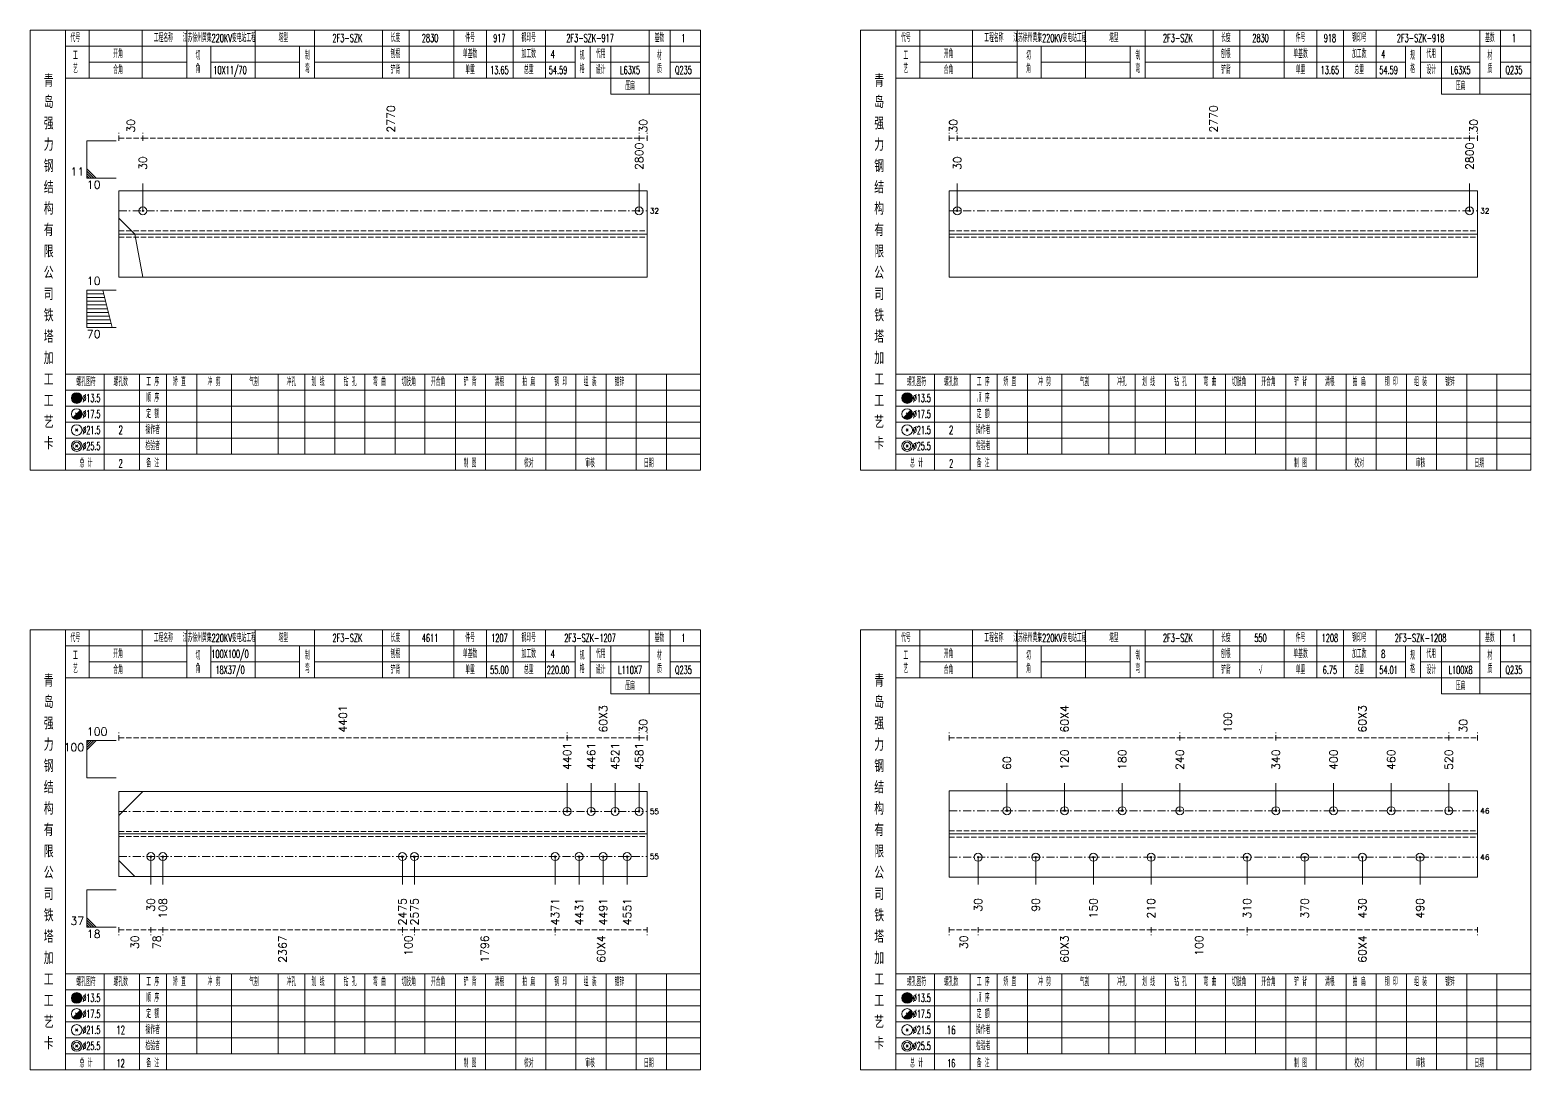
# Model space of a CAD drawing. Extents: x 0 to 4623, y -1159 to 4890.
# Drawn here: x 3425 to 3988, y 675 to 1065 of the extents above; entities that cross this region are included whole.
import ezdxf
from ezdxf.enums import TextEntityAlignment as Align

# ---------------------------------------------------------------- set-up
doc = ezdxf.new("R2010")
doc.units = 0
doc.header["$MEASUREMENT"] = 0
doc.linetypes.add('一点画线', pattern=[5.2, 3, -1, 0.2, -1])
doc.linetypes.add('虚线', pattern=[2.75, 2, -0.75])
doc.layers.get('0').update_dxf_attribs({"linetype": 'CONTINUOUS', "lineweight": 25})
for name, color, linetype, lineweight in [('1', 7, 'CONTINUOUS', 25), ('4', 7, 'CONTINUOUS', 25), ('5', 7, 'CONTINUOUS', 25)]:
    doc.layers.add(name, color=color, linetype=linetype, lineweight=lineweight)
doc.styles.get("Standard").update_dxf_attribs({"font": 'simplex.shx', "width": 0.7, "height": 3, "bigfont": 'gbhzfs.shx'})

# ---------------------------------------------------------------- blocks, each defined once
blk = doc.blocks.new('孔21.5')
at = {"layer": '5', "color": 7, "linetype": 'Continuous', "lineweight": 13}
for p, q in [((-0.2, -0.2), (0.2, 0.2)), ((-0.2, 0.2), (0.2, -0.2))]:
    blk.add_line(p, q, dxfattribs=at)
blk.add_circle((0, 0), 1, dxfattribs=at)

msp = doc.modelspace()

# ---------------------------------------------------------------- linework, layer by layer
at = {"color": 8, "linetype": '虚线', "lineweight": 9}
for p, q in [((3458.7, 1023.5), (3458.7, 1026.5)), ((3458.7, 1024.5), (3467.7, 1024.5)), ((3467.7, 1023.5), (3467.7, 1026.5)), ((3467.7, 1023.5), (3467.7, 1026.5)), ((3467.7, 1024.5), (3653.8, 1024.5)), ((3653.8, 1023.5), (3653.8, 1026.5)), ((3653.8, 1023.5), (3653.8, 1026.5)), ((3653.8, 1024.5), (3656.8, 1024.5)), ((3656.8, 1023.5), (3656.8, 1026.5)), ((3770.1, 1023.5), (3770.1, 1026.5)), ((3770.1, 1024.5), (3773.1, 1024.5)), ((3773.1, 1023.5), (3773.1, 1026.5)), ((3773.1, 1023.5), (3773.1, 1026.5)), ((3773.1, 1024.5), (3965.2, 1024.5)), ((3965.2, 1023.5), (3965.2, 1026.5)), ((3965.2, 1023.5), (3965.2, 1026.5)), ((3965.2, 1024.5), (3968.2, 1024.5)), ((3968.2, 1023.5), (3968.2, 1026.5)), ((3458.7, 798.5), (3458.7, 801.5)), ((3458.7, 799.5), (3626.8, 799.5)), ((3626.8, 798.5), (3626.8, 801.5)), ((3626.8, 798.5), (3626.8, 801.5)), ((3626.8, 799.5), (3653.8, 799.5)), ((3653.8, 798.5), (3653.8, 801.5)), ((3653.8, 798.5), (3653.8, 801.5)), ((3653.8, 799.5), (3656.8, 799.5)), ((3656.8, 798.5), (3656.8, 801.5)), ((3770.1, 798.5), (3770.1, 801.5)), ((3770.1, 799.5), (3856.544, 799.5)), ((3856.544, 798.5), (3856.544, 801.5)), ((3856.544, 798.5), (3856.544, 801.5)), ((3856.544, 799.5), (3892.562, 799.5)), ((3892.562, 798.5), (3892.562, 801.5)), ((3892.562, 798.5), (3892.562, 801.5)), ((3892.562, 799.5), (3957.395, 799.5)), ((3957.395, 798.5), (3957.395, 801.5)), ((3957.395, 798.5), (3957.395, 801.5)), ((3957.395, 799.5), (3968.2, 799.5)), ((3968.2, 798.5), (3968.2, 801.5)), ((3458.7, 728.5), (3458.7, 725.5)), ((3458.7, 727.5), (3470.7, 727.5)), ((3470.7, 728.5), (3470.7, 725.5)), ((3470.7, 728.5), (3470.7, 725.5)), ((3470.7, 727.5), (3475.2, 727.5)), ((3475.2, 728.5), (3475.2, 725.5)), ((3475.2, 728.5), (3475.2, 725.5)), ((3475.2, 727.5), (3565.032, 727.5)), ((3565.032, 728.5), (3565.032, 725.5)), ((3565.032, 728.5), (3565.032, 725.5)), ((3565.032, 727.5), (3569.532, 727.5)), ((3569.532, 728.5), (3569.532, 725.5)), ((3569.532, 728.5), (3569.532, 725.5)), ((3569.532, 727.5), (3622.3, 727.5)), ((3622.3, 728.5), (3622.3, 725.5)), ((3622.3, 728.5), (3622.3, 725.5)), ((3622.3, 727.5), (3656.8, 727.5)), ((3656.8, 728.5), (3656.8, 725.5)), ((3770.1, 728.5), (3770.1, 725.5)), ((3770.1, 727.5), (3780.905, 727.5)), ((3780.905, 728.5), (3780.905, 725.5)), ((3780.905, 728.5), (3780.905, 725.5)), ((3780.905, 727.5), (3845.738, 727.5)), ((3845.738, 728.5), (3845.738, 725.5)), ((3845.738, 728.5), (3845.738, 725.5)), ((3845.738, 727.5), (3881.756, 727.5)), ((3881.756, 728.5), (3881.756, 725.5)), ((3881.756, 728.5), (3881.756, 725.5)), ((3881.756, 727.5), (3968.2, 727.5)), ((3968.2, 728.5), (3968.2, 725.5))]:
    msp.add_line(p, q, dxfattribs=at)
at = {"color": 7, "linetype": 'Continuous', "lineweight": 13}
for p, q in [((3446.7, 1023.5), (3457.7, 1023.5)), ((3446.7, 1009.5), (3446.7, 1023.5)), ((3450.2, 1009.5), (3446.7, 1013)), ((3449.325, 1009.5), (3446.7, 1012.125)), ((3448.45, 1009.5), (3446.7, 1011.25)), ((3447.575, 1009.5), (3446.7, 1010.375)), ((3446.7, 1009.5), (3457.7, 1009.5)), ((3467.7, 997.19), (3467.7, 1007.5)), ((3653.8, 997.19), (3653.8, 1007.5)), ((3773.1, 997.19), (3773.1, 1007.5)), ((3965.2, 997.19), (3965.2, 1007.5)), ((3458.7, 994.5), (3464.7, 988.5)), ((3464.7, 988.5), (3467.7, 972.31)), ((3446.7, 967.5), (3457.7, 967.5)), ((3446.7, 967.5), (3446.7, 953.5)), ((3446.7, 966.1), (3453.05, 966.1)), ((3446.7, 964.7), (3453.4, 964.7)), ((3446.7, 963.3), (3453.75, 963.3)), ((3452.7, 967.5), (3456.2, 953.5)), ((3446.7, 961.9), (3454.1, 961.9)), ((3446.7, 960.5), (3454.45, 960.5)), ((3446.7, 959.1), (3454.8, 959.1)), ((3446.7, 957.7), (3455.15, 957.7)), ((3446.7, 956.3), (3455.5, 956.3)), ((3446.7, 954.9), (3455.85, 954.9)), ((3446.7, 953.5), (3457.7, 953.5)), ((3446.7, 798.5), (3457.7, 798.5)), ((3446.7, 784.5), (3446.7, 798.5)), ((3447.575, 798.5), (3446.7, 797.625)), ((3448.45, 798.5), (3446.7, 796.75)), ((3449.325, 798.5), (3446.7, 795.875)), ((3450.2, 798.5), (3446.7, 795)), ((3446.7, 784.5), (3457.7, 784.5)), ((3626.8, 771.955), (3626.8, 782.5)), ((3635.8, 771.955), (3635.8, 782.5)), ((3644.8, 771.955), (3644.8, 782.5)), ((3653.8, 771.955), (3653.8, 782.5)), ((3791.711, 772.2), (3791.711, 782.5)), ((3813.322, 772.2), (3813.322, 782.5)), ((3834.933, 772.2), (3834.933, 782.5)), ((3856.544, 772.2), (3856.544, 782.5)), ((3892.562, 772.2), (3892.562, 782.5)), ((3914.173, 772.2), (3914.173, 782.5)), ((3935.784, 772.2), (3935.784, 782.5)), ((3957.395, 772.2), (3957.395, 782.5)), ((3458.7, 770.455), (3467.7, 779.455)), ((3470.7, 755.045), (3470.7, 744.5)), ((3475.2, 755.045), (3475.2, 744.5)), ((3565.032, 755.045), (3565.032, 744.5)), ((3569.532, 755.045), (3569.532, 744.5)), ((3622.3, 755.045), (3622.3, 744.5)), ((3631.3, 755.045), (3631.3, 744.5)), ((3640.3, 755.045), (3640.3, 744.5)), ((3649.3, 755.045), (3649.3, 744.5)), ((3780.905, 754.8), (3780.905, 744.5)), ((3802.516, 754.8), (3802.516, 744.5)), ((3824.127, 754.8), (3824.127, 744.5)), ((3845.738, 754.8), (3845.738, 744.5)), ((3881.756, 754.8), (3881.756, 744.5)), ((3903.367, 754.8), (3903.367, 744.5)), ((3924.978, 754.8), (3924.978, 744.5)), ((3946.589, 754.8), (3946.589, 744.5)), ((3458.7, 753.545), (3464.7, 747.545)), ((3446.7, 742.5), (3457.7, 742.5)), ((3446.7, 742.5), (3446.7, 728.5)), ((3450.2, 728.5), (3446.7, 732)), ((3449.325, 728.5), (3446.7, 731.125)), ((3448.45, 728.5), (3446.7, 730.25)), ((3447.575, 728.5), (3446.7, 729.375)), ((3446.7, 728.5), (3457.7, 728.5))]:
    msp.add_line(p, q, dxfattribs=at)
at = {"color": 7, "linetype": 'Continuous', "lineweight": 18}
for p, q in [((3458.7, 1004.69), (3458.7, 972.31)), ((3458.7, 1004.69), (3656.8, 1004.69)), ((3656.8, 1004.69), (3656.8, 972.31)), ((3770.1, 1004.69), (3770.1, 972.31)), ((3770.1, 1004.69), (3968.2, 1004.69)), ((3968.2, 1004.69), (3968.2, 972.31)), ((3458.7, 988.5), (3656.8, 988.5)), ((3770.1, 988.5), (3968.2, 988.5)), ((3458.7, 779.455), (3458.7, 747.545)), ((3458.7, 779.455), (3656.8, 779.455)), ((3656.8, 779.455), (3656.8, 747.545)), ((3770.1, 779.7), (3770.1, 747.3)), ((3770.1, 779.7), (3968.2, 779.7)), ((3968.2, 779.7), (3968.2, 747.3)), ((3458.7, 763.5), (3656.8, 763.5)), ((3770.1, 763.5), (3968.2, 763.5))]:
    msp.add_line(p, q, dxfattribs=at)
at = {"color": 3, "linetype": '一点画线', "lineweight": 13}
for p, q in [((3458.7, 997.19), (3656.8, 997.19)), ((3770.1, 997.19), (3968.2, 997.19)), ((3458.7, 771.955), (3656.8, 771.955)), ((3770.1, 772.2), (3968.2, 772.2)), ((3458.7, 755.045), (3656.8, 755.045)), ((3770.1, 754.8), (3968.2, 754.8))]:
    msp.add_line(p, q, dxfattribs=at)
at = {"color": 1, "linetype": '虚线', "lineweight": 18}
for p, q in [((3458.7, 989.69), (3656.8, 989.69)), ((3458.7, 987.31), (3656.8, 987.31)), ((3770.1, 989.69), (3968.2, 989.69)), ((3770.1, 987.31), (3968.2, 987.31)), ((3458.7, 764.455), (3656.8, 764.455)), ((3458.7, 762.545), (3656.8, 762.545)), ((3770.1, 764.7), (3968.2, 764.7)), ((3770.1, 762.3), (3968.2, 762.3))]:
    msp.add_line(p, q, dxfattribs=at)
at = {"layer": '1', "color": 7, "linetype": 'Continuous', "lineweight": 18}
for p, q in [((3458.7, 972.31), (3656.8, 972.31)), ((3770.1, 972.31), (3968.2, 972.31)), ((3458.7, 747.545), (3656.8, 747.545)), ((3770.1, 747.3), (3968.2, 747.3))]:
    msp.add_line(p, q, dxfattribs=at)
at = {"layer": '4', "color": 1, "linetype": 'Continuous', "lineweight": 18}
for p, q in [((3438.7, 900), (3438.7, 1065)), ((3447.6, 1047), (3447.6, 1065)), ((3467.4, 1047), (3467.4, 1065)), ((3484.2, 1047), (3484.2, 1065)), ((3509.8, 1047), (3509.8, 1065)), ((3532.1, 1047), (3532.1, 1065)), ((3557.6, 1047), (3557.6, 1065)), ((3567.6, 1047), (3567.6, 1065)), ((3584.3, 1047), (3584.3, 1065)), ((3596.5, 1047), (3596.5, 1065)), ((3606.5, 1047), (3606.5, 1065)), ((3618.7, 1047), (3618.7, 1065)), ((3657.6, 1041), (3657.6, 1065)), ((3665.4, 1047), (3665.4, 1065)), ((3750.1, 900), (3750.1, 1065)), ((3759, 1047), (3759, 1065)), ((3778.8, 1047), (3778.8, 1065)), ((3795.6, 1047), (3795.6, 1065)), ((3821.2, 1047), (3821.2, 1065)), ((3843.5, 1047), (3843.5, 1065)), ((3869, 1047), (3869, 1065)), ((3879, 1047), (3879, 1065)), ((3895.7, 1047), (3895.7, 1065)), ((3907.9, 1047), (3907.9, 1065)), ((3917.9, 1047), (3917.9, 1065)), ((3930.1, 1047), (3930.1, 1065)), ((3969, 1041), (3969, 1065)), ((3976.8, 1047), (3976.8, 1065)), ((3438.7, 1059), (3676.8, 1059)), ((3493.2, 1047), (3493.2, 1059)), ((3526.5, 1047), (3526.5, 1059)), ((3629.8, 1047), (3629.8, 1059)), ((3635.4, 1047), (3635.4, 1059)), ((3643.2, 1041), (3643.2, 1059)), ((3750.1, 1059), (3988.2, 1059)), ((3804.6, 1047), (3804.6, 1059)), ((3837.9, 1047), (3837.9, 1059)), ((3941.2, 1047), (3941.2, 1059)), ((3946.8, 1047), (3946.8, 1059)), ((3954.6, 1041), (3954.6, 1059)), ((3447.6, 1053), (3484.2, 1053)), ((3493.2, 1053), (3526.5, 1053)), ((3532.1, 1053), (3629.8, 1053)), ((3635.4, 1053), (3657.6, 1053)), ((3665.4, 1053), (3676.8, 1053)), ((3759, 1053), (3795.6, 1053)), ((3804.6, 1053), (3837.9, 1053)), ((3843.5, 1053), (3941.2, 1053)), ((3946.8, 1053), (3969, 1053)), ((3976.8, 1053), (3988.2, 1053)), ((3438.7, 1047), (3676.8, 1047)), ((3750.1, 1047), (3988.2, 1047)), ((3643.2, 1041), (3676.8, 1041)), ((3954.6, 1041), (3988.2, 1041)), ((3438.7, 936), (3676.8, 936)), ((3453.2, 900), (3453.2, 936)), ((3466.5, 900), (3466.5, 936)), ((3476.6, 900), (3476.6, 936)), ((3488, 906), (3488, 936)), ((3500.9, 906), (3500.9, 936)), ((3518.5, 906), (3518.5, 936)), ((3528.4, 906), (3528.4, 936)), ((3539.7, 906), (3539.7, 936)), ((3551, 906), (3551, 936)), ((3562.3, 906), (3562.3, 936)), ((3573.5, 906), (3573.5, 936)), ((3584.9, 906), (3584.9, 936)), ((3596.2, 906), (3596.2, 936)), ((3607.5, 906), (3607.5, 936)), ((3618.8, 906), (3618.8, 936)), ((3630.1, 906), (3630.1, 936)), ((3641.4, 906), (3641.4, 936)), ((3652.7, 906), (3652.7, 936)), ((3664, 906), (3664, 936)), ((3750.1, 936), (3988.2, 936)), ((3764.6, 900), (3764.6, 936)), ((3777.9, 900), (3777.9, 936)), ((3788, 900), (3788, 936)), ((3799.4, 906), (3799.4, 936)), ((3812.3, 906), (3812.3, 936)), ((3829.9, 906), (3829.9, 936)), ((3839.8, 906), (3839.8, 936)), ((3851.1, 906), (3851.1, 936)), ((3862.4, 906), (3862.4, 936)), ((3873.7, 906), (3873.7, 936)), ((3884.9, 906), (3884.9, 936)), ((3896.3, 906), (3896.3, 936)), ((3907.6, 906), (3907.6, 936)), ((3918.9, 906), (3918.9, 936)), ((3930.2, 906), (3930.2, 936)), ((3941.5, 906), (3941.5, 936)), ((3952.8, 906), (3952.8, 936)), ((3964.1, 906), (3964.1, 936)), ((3975.4, 906), (3975.4, 936)), ((3438.7, 930), (3676.8, 930)), ((3750.1, 930), (3988.2, 930)), ((3438.7, 924), (3676.8, 924)), ((3750.1, 924), (3988.2, 924)), ((3438.7, 918), (3676.8, 918)), ((3750.1, 918), (3988.2, 918)), ((3438.7, 912), (3676.8, 912)), ((3750.1, 912), (3988.2, 912)), ((3438.7, 906), (3676.8, 906)), ((3584.9, 900), (3584.9, 906)), ((3596.2, 900), (3596.2, 906)), ((3607.5, 900), (3607.5, 906)), ((3618.8, 900), (3618.8, 906)), ((3630.1, 900), (3630.1, 906)), ((3641.4, 900), (3641.4, 906)), ((3652.7, 900), (3652.7, 906)), ((3664, 900), (3664, 906)), ((3750.1, 906), (3988.2, 906)), ((3896.3, 900), (3896.3, 906)), ((3907.6, 900), (3907.6, 906)), ((3918.9, 900), (3918.9, 906)), ((3930.2, 900), (3930.2, 906)), ((3941.5, 900), (3941.5, 906)), ((3952.8, 900), (3952.8, 906)), ((3964.1, 900), (3964.1, 906)), ((3975.4, 900), (3975.4, 906)), ((3438.7, 675), (3438.7, 840)), ((3447.6, 822), (3447.6, 840)), ((3467.4, 822), (3467.4, 840)), ((3484.2, 822), (3484.2, 840)), ((3509.8, 822), (3509.8, 840)), ((3532.1, 822), (3532.1, 840)), ((3557.6, 822), (3557.6, 840)), ((3567.6, 822), (3567.6, 840)), ((3584.3, 822), (3584.3, 840)), ((3596.5, 822), (3596.5, 840)), ((3606.5, 822), (3606.5, 840)), ((3618.7, 822), (3618.7, 840)), ((3657.6, 816), (3657.6, 840)), ((3665.4, 822), (3665.4, 840)), ((3750.1, 675), (3750.1, 840)), ((3759, 822), (3759, 840)), ((3778.8, 822), (3778.8, 840)), ((3795.6, 822), (3795.6, 840)), ((3821.2, 822), (3821.2, 840)), ((3843.5, 822), (3843.5, 840)), ((3869, 822), (3869, 840)), ((3879, 822), (3879, 840)), ((3895.7, 822), (3895.7, 840)), ((3907.9, 822), (3907.9, 840)), ((3917.9, 822), (3917.9, 840)), ((3930.1, 822), (3930.1, 840)), ((3969, 816), (3969, 840)), ((3976.8, 822), (3976.8, 840)), ((3438.7, 834), (3676.8, 834)), ((3493.2, 822), (3493.2, 834)), ((3526.5, 822), (3526.5, 834)), ((3629.8, 822), (3629.8, 834)), ((3635.4, 822), (3635.4, 834)), ((3643.2, 816), (3643.2, 834)), ((3750.1, 834), (3988.2, 834)), ((3804.6, 822), (3804.6, 834)), ((3837.9, 822), (3837.9, 834)), ((3941.2, 822), (3941.2, 834)), ((3946.8, 822), (3946.8, 834)), ((3954.6, 816), (3954.6, 834)), ((3447.6, 828), (3484.2, 828)), ((3493.2, 828), (3526.5, 828)), ((3532.1, 828), (3629.8, 828)), ((3635.4, 828), (3657.6, 828)), ((3665.4, 828), (3676.8, 828)), ((3759, 828), (3795.6, 828)), ((3804.6, 828), (3837.9, 828)), ((3843.5, 828), (3941.2, 828)), ((3946.8, 828), (3969, 828)), ((3976.8, 828), (3988.2, 828)), ((3438.7, 822), (3676.8, 822)), ((3750.1, 822), (3988.2, 822)), ((3643.2, 816), (3676.8, 816)), ((3954.6, 816), (3988.2, 816)), ((3438.7, 711), (3676.8, 711)), ((3453.2, 675), (3453.2, 711)), ((3466.5, 675), (3466.5, 711)), ((3476.6, 675), (3476.6, 711)), ((3488, 681), (3488, 711)), ((3500.9, 681), (3500.9, 711)), ((3518.5, 681), (3518.5, 711)), ((3528.4, 681), (3528.4, 711)), ((3539.7, 681), (3539.7, 711)), ((3551, 681), (3551, 711)), ((3562.3, 681), (3562.3, 711)), ((3573.5, 681), (3573.5, 711)), ((3584.9, 681), (3584.9, 711)), ((3596.2, 681), (3596.2, 711)), ((3607.5, 681), (3607.5, 711)), ((3618.8, 681), (3618.8, 711)), ((3630.1, 681), (3630.1, 711)), ((3641.4, 681), (3641.4, 711)), ((3652.7, 681), (3652.7, 711)), ((3664, 681), (3664, 711)), ((3750.1, 711), (3988.2, 711)), ((3764.6, 675), (3764.6, 711)), ((3777.9, 675), (3777.9, 711)), ((3788, 675), (3788, 711)), ((3799.4, 681), (3799.4, 711)), ((3812.3, 681), (3812.3, 711)), ((3829.9, 681), (3829.9, 711)), ((3839.8, 681), (3839.8, 711)), ((3851.1, 681), (3851.1, 711)), ((3862.4, 681), (3862.4, 711)), ((3873.7, 681), (3873.7, 711)), ((3884.9, 681), (3884.9, 711)), ((3896.3, 681), (3896.3, 711)), ((3907.6, 681), (3907.6, 711)), ((3918.9, 681), (3918.9, 711)), ((3930.2, 681), (3930.2, 711)), ((3941.5, 681), (3941.5, 711)), ((3952.8, 681), (3952.8, 711)), ((3964.1, 681), (3964.1, 711)), ((3975.4, 681), (3975.4, 711)), ((3438.7, 705), (3676.8, 705)), ((3750.1, 705), (3988.2, 705)), ((3438.7, 699), (3676.8, 699)), ((3750.1, 699), (3988.2, 699)), ((3438.7, 693), (3676.8, 693)), ((3750.1, 693), (3988.2, 693)), ((3438.7, 687), (3676.8, 687)), ((3750.1, 687), (3988.2, 687)), ((3438.7, 681), (3676.8, 681)), ((3584.9, 675), (3584.9, 681)), ((3596.2, 675), (3596.2, 681)), ((3607.5, 675), (3607.5, 681)), ((3618.8, 675), (3618.8, 681)), ((3630.1, 675), (3630.1, 681)), ((3641.4, 675), (3641.4, 681)), ((3652.7, 675), (3652.7, 681)), ((3664, 675), (3664, 681)), ((3750.1, 681), (3988.2, 681)), ((3896.3, 675), (3896.3, 681)), ((3907.6, 675), (3907.6, 681)), ((3918.9, 675), (3918.9, 681)), ((3930.2, 675), (3930.2, 681)), ((3941.5, 675), (3941.5, 681)), ((3952.8, 675), (3952.8, 681)), ((3964.1, 675), (3964.1, 681)), ((3975.4, 675), (3975.4, 681))]:
    msp.add_line(p, q, dxfattribs=at)
at = {"layer": '4', "color": 7, "linetype": 'Continuous', "lineweight": 13}
for p, q in [((3442.7, 926.8), (3443.1, 927.2)), ((3443.1, 926.8), (3442.7, 927.2)), ((3754.1, 926.8), (3754.5, 927.2)), ((3754.5, 926.8), (3754.1, 927.2)), ((3441.486, 919.586), (3444.314, 922.414)), ((3442.5, 921.4), (3443.3, 920.6)), ((3752.886, 919.586), (3755.714, 922.414)), ((3753.9, 921.4), (3754.7, 920.6)), ((3442.5, 914.6), (3443.3, 915.4)), ((3442.5, 915.4), (3443.3, 914.6)), ((3753.9, 914.6), (3754.7, 915.4)), ((3753.9, 915.4), (3754.7, 914.6)), ((3442.5, 908.6), (3443.3, 909.4)), ((3442.5, 909.4), (3443.3, 908.6)), ((3753.9, 908.6), (3754.7, 909.4)), ((3753.9, 909.4), (3754.7, 908.6)), ((3442.7, 701.8), (3443.1, 702.2)), ((3443.1, 701.8), (3442.7, 702.2)), ((3754.1, 701.8), (3754.5, 702.2)), ((3754.5, 701.8), (3754.1, 702.2)), ((3441.486, 694.586), (3444.314, 697.414)), ((3442.5, 696.4), (3443.3, 695.6)), ((3752.886, 694.586), (3755.714, 697.414)), ((3753.9, 696.4), (3754.7, 695.6)), ((3442.5, 689.6), (3443.3, 690.4)), ((3442.5, 690.4), (3443.3, 689.6)), ((3753.9, 689.6), (3754.7, 690.4)), ((3753.9, 690.4), (3754.7, 689.6)), ((3442.5, 683.6), (3443.3, 684.4)), ((3442.5, 684.4), (3443.3, 683.6)), ((3753.9, 683.6), (3754.7, 684.4)), ((3753.9, 684.4), (3754.7, 683.6))]:
    msp.add_line(p, q, dxfattribs=at)
at = {"layer": '4', "color": 1, "linetype": 'Continuous', "lineweight": 18}
for points in [[(3425.4, 1065), (3425.4, 900), (3676.8, 900), (3676.8, 1065)], [(3736.8, 1065), (3736.8, 900), (3988.2, 900), (3988.2, 1065)], [(3425.4, 840), (3425.4, 675), (3676.8, 675), (3676.8, 840)], [(3736.8, 840), (3736.8, 675), (3988.2, 675), (3988.2, 840)]]:
    msp.add_lwpolyline(points, close=True, dxfattribs=at)
at = {"layer": '4', "color": 7, "linetype": 'Continuous', "lineweight": 13}
for centre, radius in [((3442.9, 927), 2), ((3442.9, 927), 1.8), ((3754.3, 927), 2), ((3754.3, 927), 1.8), ((3442.9, 921), 2), ((3442.9, 927), 1.6), ((3442.9, 927), 1.4), ((3442.9, 927), 1.2), ((3442.9, 927), 1), ((3442.9, 927), 0.8), ((3442.9, 927), 0.6), ((3442.9, 927), 0.4), ((3442.9, 927), 0.2), ((3754.3, 921), 2), ((3754.3, 927), 1.6), ((3754.3, 927), 1.4), ((3754.3, 927), 1.2), ((3754.3, 927), 1), ((3754.3, 927), 0.8), ((3754.3, 927), 0.6), ((3754.3, 927), 0.4), ((3754.3, 927), 0.2), ((3442.9, 915), 2), ((3754.3, 915), 2), ((3442.9, 909), 2), ((3442.9, 909), 1.4), ((3754.3, 909), 2), ((3754.3, 909), 1.4), ((3442.9, 702), 2), ((3442.9, 702), 1.8), ((3442.9, 702), 1.6), ((3754.3, 702), 2), ((3754.3, 702), 1.8), ((3754.3, 702), 1.6), ((3442.9, 696), 2), ((3442.9, 702), 1.4), ((3442.9, 702), 1.2), ((3442.9, 702), 1), ((3442.9, 702), 0.8), ((3442.9, 702), 0.6), ((3442.9, 702), 0.4), ((3442.9, 702), 0.2), ((3754.3, 696), 2), ((3754.3, 702), 1.4), ((3754.3, 702), 1.2), ((3754.3, 702), 1), ((3754.3, 702), 0.8), ((3754.3, 702), 0.6), ((3754.3, 702), 0.4), ((3754.3, 702), 0.2), ((3442.9, 690), 2), ((3754.3, 690), 2), ((3442.9, 684), 2), ((3442.9, 684), 1.4), ((3754.3, 684), 2), ((3754.3, 684), 1.4)]:
    msp.add_circle(centre, radius, dxfattribs=at)
for centre, radius in [((3442.9, 921), 1.8), ((3442.9, 921), 1.6), ((3442.9, 921), 1.4), ((3442.9, 921), 1.2), ((3442.9, 921), 1), ((3442.9, 921), 0.8), ((3442.9, 921), 0.6), ((3442.9, 921), 0.4), ((3442.9, 921), 0.2), ((3754.3, 921), 1.8), ((3754.3, 921), 1.6), ((3754.3, 921), 1.4), ((3754.3, 921), 1.2), ((3754.3, 921), 1), ((3754.3, 921), 0.8), ((3754.3, 921), 0.6), ((3754.3, 921), 0.4), ((3754.3, 921), 0.2), ((3442.9, 696), 1.8), ((3442.9, 696), 1.6), ((3442.9, 696), 1.4), ((3442.9, 696), 1.2), ((3442.9, 696), 1), ((3442.9, 696), 0.8), ((3442.9, 696), 0.6), ((3442.9, 696), 0.4), ((3442.9, 696), 0.2), ((3754.3, 696), 1.8), ((3754.3, 696), 1.6), ((3754.3, 696), 1.4), ((3754.3, 696), 1.2), ((3754.3, 696), 1), ((3754.3, 696), 0.8), ((3754.3, 696), 0.6), ((3754.3, 696), 0.4), ((3754.3, 696), 0.2)]:
    msp.add_arc(centre, radius, 225, 45, dxfattribs=at)

# ---------------------------------------------------------------- block references
at = {"color": 7, "linetype": 'Continuous', "lineweight": 13, "xscale": 1.5, "yscale": 1.5, "zscale": 1.5}
for p in [(3467.7, 997.19), (3653.8, 997.19), (3773.1, 997.19), (3965.2, 997.19), (3626.8, 771.955), (3635.8, 771.955), (3644.8, 771.955), (3653.8, 771.955), (3791.711, 772.2), (3813.322, 772.2), (3834.933, 772.2), (3856.544, 772.2), (3892.562, 772.2), (3914.173, 772.2), (3935.784, 772.2), (3957.395, 772.2)]:
    msp.add_blockref('孔21.5', p, dxfattribs=at)
at = {"layer": '1', "color": 7, "linetype": 'Continuous', "lineweight": 13, "xscale": 1.5, "yscale": 1.5, "zscale": 1.5}
for p in [(3470.7, 755.045), (3475.2, 755.045), (3565.032, 755.045), (3569.532, 755.045), (3622.3, 755.045), (3631.3, 755.045), (3640.3, 755.045), (3649.3, 755.045), (3780.905, 754.8), (3802.516, 754.8), (3824.127, 754.8), (3845.738, 754.8), (3881.756, 754.8), (3903.367, 754.8), (3924.978, 754.8), (3946.589, 754.8)]:
    msp.add_blockref('孔21.5', p, dxfattribs=at)

# ---------------------------------------------------------------- texts
at = {"color": 8, "linetype": 'Continuous', "lineweight": 9}
for s, p in [('2770', (3560.75, 1026.5)), ('2770', (3869.15, 1026.5)), ('30', (3463.2, 1026.5)), ('30', (3655.3, 1026.5)), ('30', (3771.6, 1026.5)), ('30', (3966.7, 1026.5)), ('4401', (3542.75, 801.5)), ('60X3', (3640.3, 801.5)), ('60X4', (3813.322, 801.5)), ('60X3', (3924.978, 801.5)), ('30', (3655.3, 801.5)), ('100', (3874.553, 801.5)), ('30', (3962.797, 801.5))]:
    msp.add_text(s, height=3, rotation=90, dxfattribs=at).set_placement(p, align=Align.MIDDLE_LEFT)
at = {"color": 7, "linetype": 'Continuous', "lineweight": 13}
for s, p in [('2800', (3653.8, 1012.5)), ('2800', (3965.2, 1012.5)), ('30', (3467.7, 1012.5)), ('30', (3773.1, 1012.5)), ('4401', (3626.8, 787.5)), ('4461', (3635.8, 787.5)), ('4521', (3644.8, 787.5)), ('4581', (3653.8, 787.5)), ('120', (3813.322, 787.5)), ('180', (3834.933, 787.5)), ('240', (3856.544, 787.5)), ('340', (3892.562, 787.5)), ('400', (3914.173, 787.5)), ('460', (3935.784, 787.5)), ('520', (3957.395, 787.5)), ('60', (3791.711, 787.5))]:
    msp.add_text(s, height=3, rotation=90, dxfattribs=at).set_placement(p, align=Align.MIDDLE_LEFT)
for s, p in [('11', (3445.7, 1009.5)), ('37', (3445.7, 728.5))]:
    msp.add_text(s, height=3, dxfattribs=at).set_placement(p, align=Align.BOTTOM_RIGHT)
for s, p in [('10', (3446.7, 1008.5)), ('70', (3446.7, 952.5)), ('18', (3446.7, 727.5))]:
    msp.add_text(s, height=3, dxfattribs=at).set_placement(p, align=Align.TOP_LEFT)
for s, p in [('32', (3657.8, 997.19)), ('32', (3969.2, 997.19)), ('55', (3657.8, 771.955)), ('46', (3969.2, 772.2)), ('55', (3657.8, 755.045)), ('46', (3969.2, 754.8))]:
    msp.add_text(s, height=2, dxfattribs=at).set_placement(p, align=Align.MIDDLE_LEFT)
for s, p in [('10', (3446.7, 968.5)), ('100', (3446.7, 799.5))]:
    msp.add_text(s, height=3, dxfattribs=at).set_placement(p, align=Align.BOTTOM_LEFT)
msp.add_text('100', height=3, dxfattribs=at).set_placement((3445.7, 797.5), align=Align.TOP_RIGHT)
at = {"color": 8, "linetype": 'Continuous', "lineweight": 9}
for s, p in [('30', (3464.7, 725.5)), ('78', (3472.95, 725.5)), ('2367', (3520.116, 725.5)), ('100', (3567.282, 725.5)), ('1796', (3595.916, 725.5)), ('60X4', (3639.55, 725.5)), ('30', (3775.503, 725.5)), ('60X3', (3813.322, 725.5)), ('100', (3863.747, 725.5)), ('60X4', (3924.978, 725.5))]:
    msp.add_text(s, height=3, rotation=90, dxfattribs=at).set_placement(p, align=Align.MIDDLE_RIGHT)
at = {"layer": '1', "color": 7, "linetype": 'Continuous', "lineweight": 13}
for s, p in [('30', (3470.7, 739.5)), ('108', (3475.2, 739.5)), ('2475', (3565.032, 739.5)), ('2575', (3569.532, 739.5)), ('4371', (3622.3, 739.5)), ('4431', (3631.3, 739.5)), ('4491', (3640.3, 739.5)), ('4551', (3649.3, 739.5)), ('30', (3780.905, 739.5)), ('90', (3802.516, 739.5)), ('150', (3824.127, 739.5)), ('210', (3845.738, 739.5)), ('310', (3881.756, 739.5)), ('370', (3903.367, 739.5)), ('430', (3924.978, 739.5)), ('490', (3946.589, 739.5))]:
    msp.add_text(s, height=3, rotation=90, dxfattribs=at).set_placement(p, align=Align.MIDDLE_RIGHT)
at = {"layer": '4', "color": 1, "linetype": 'Continuous', "lineweight": 13}
for s, height, width, p in [('代号', 3, 0.6, (3442.4, 1062)), ('工程名称', 3, 0.6, (3475.4, 1062)), ('江苏徐州黄集220KV变电站工程', 3, 0.6, (3496.4, 1062)), ('塔型', 3, 0.6, (3520.4, 1062)), ('长度', 3, 0.6, (3562.4, 1062)), ('件号', 3, 0.6, (3590.4, 1062)), ('钢印号', 3, 0.6, (3612.4, 1062)), ('基数', 3, 0.6, (3661.4, 1062)), ('代号', 3, 0.6, (3753.8, 1062)), ('工程名称', 3, 0.6, (3786.8, 1062)), ('江苏徐州黄集220KV变电站工程', 3, 0.6, (3807.8, 1062)), ('塔型', 3, 0.6, (3831.8, 1062)), ('长度', 3, 0.6, (3873.8, 1062)), ('件号', 3, 0.6, (3901.8, 1062)), ('钢印号', 3, 0.6, (3923.8, 1062)), ('基数', 3, 0.6, (3972.8, 1062)), ('2F3-SZK', 3, 0.6, (3544.4, 1062)), ('2830', 3, 0.6, (3575.4, 1062)), ('917', 3, 0.6, (3601.4, 1062)), ('2F3-SZK-917', 3, 0.6, (3635.4, 1062)), ('1', 3, 0.6, (3670.4, 1062)), ('2F3-SZK', 3, 0.6, (3855.8, 1062)), ('2830', 3, 0.6, (3886.8, 1062)), ('918', 3, 0.6, (3912.8, 1062)), ('2F3-SZK-918', 3, 0.6, (3946.8, 1062)), ('1', 3, 0.6, (3981.8, 1062)), ('工', 3, 0.6, (3442.4, 1055.4)), ('开角', 3, 0.6, (3458.4, 1056)), ('切', 3, 0.6, (3488.4, 1055.4)), ('制', 3, 0.6, (3529.4, 1055.4)), ('刨根', 3, 0.6, (3562.4, 1056)), ('单基数', 3, 0.6, (3590.4, 1056)), ('加工数', 3, 0.6, (3612.4, 1056)), ('4', 3, 0.6, (3621.4, 1056)), ('规', 3, 0.6, (3632.4, 1055.4)), ('代用', 3, 0.6, (3639.4, 1056)), ('材', 3, 0.6, (3661.4, 1055.4)), ('工', 3, 0.6, (3753.8, 1055.4)), ('开角', 3, 0.6, (3769.8, 1056)), ('切', 3, 0.6, (3799.8, 1055.4)), ('制', 3, 0.6, (3840.8, 1055.4)), ('刨根', 3, 0.6, (3873.8, 1056)), ('单基数', 3, 0.6, (3901.8, 1056)), ('加工数', 3, 0.6, (3923.8, 1056)), ('4', 3, 0.6, (3932.8, 1056)), ('规', 3, 0.6, (3943.8, 1055.4)), ('代用', 3, 0.6, (3950.8, 1056)), ('材', 3, 0.6, (3972.8, 1055.4)), ('青', 4.6, 0.8, (3432.4, 1046)), ('艺', 3, 0.6, (3442.4, 1050.4)), ('合角', 3, 0.6, (3458.4, 1050)), ('角', 3, 0.6, (3488.4, 1050.4)), ('10X11/70', 3, 0.6, (3500.4, 1050)), ('弯', 3, 0.6, (3529.4, 1050.4)), ('铲背', 3, 0.6, (3562.4, 1050)), ('单重', 3, 0.6, (3590.4, 1050)), ('13.65', 3, 0.6, (3601.4, 1050)), ('总重', 3, 0.6, (3612.4, 1050)), ('54.59', 3, 0.6, (3623.4, 1050)), ('格', 3, 0.6, (3632.4, 1050.4)), ('设计', 3, 0.6, (3639.4, 1050)), ('L63X5', 3, 0.6, (3650.4, 1050)), ('质', 3, 0.6, (3661.4, 1050.4)), ('Q235', 3, 0.6, (3670.4, 1050)), ('青', 4.6, 0.8, (3743.8, 1046)), ('艺', 3, 0.6, (3753.8, 1050.4)), ('合角', 3, 0.6, (3769.8, 1050)), ('角', 3, 0.6, (3799.8, 1050.4)), ('弯', 3, 0.6, (3840.8, 1050.4)), ('铲背', 3, 0.6, (3873.8, 1050)), ('单重', 3, 0.6, (3901.8, 1050)), ('13.65', 3, 0.6, (3912.8, 1050)), ('总重', 3, 0.6, (3923.8, 1050)), ('54.59', 3, 0.6, (3934.8, 1050)), ('格', 3, 0.6, (3943.8, 1050.4)), ('设计', 3, 0.6, (3950.8, 1050)), ('L63X5', 3, 0.6, (3961.8, 1050)), ('质', 3, 0.6, (3972.8, 1050.4)), ('Q235', 3, 0.6, (3981.8, 1050)), ('压扁', 3, 0.6, (3650.4, 1044)), ('压扁', 3, 0.6, (3961.8, 1044)), ('岛', 4.6, 0.8, (3432.4, 1038)), ('岛', 4.6, 0.8, (3743.8, 1038)), ('强', 4.6, 0.8, (3432.4, 1030)), ('强', 4.6, 0.8, (3743.8, 1030)), ('力', 4.6, 0.8, (3432.4, 1022)), ('力', 4.6, 0.8, (3743.8, 1022)), ('钢', 4.6, 0.8, (3432.4, 1014)), ('钢', 4.6, 0.8, (3743.8, 1014)), ('结', 4.6, 0.8, (3432.4, 1006)), ('结', 4.6, 0.8, (3743.8, 1006)), ('构', 4.6, 0.8, (3432.4, 998)), ('构', 4.6, 0.8, (3743.8, 998)), ('有', 4.6, 0.8, (3432.4, 990)), ('有', 4.6, 0.8, (3743.8, 990)), ('限', 4.6, 0.8, (3432.4, 982)), ('限', 4.6, 0.8, (3743.8, 982)), ('公', 4.6, 0.8, (3432.4, 974)), ('公', 4.6, 0.8, (3743.8, 974)), ('司', 4.6, 0.8, (3432.4, 966)), ('司', 4.6, 0.8, (3743.8, 966)), ('铁', 4.6, 0.8, (3432.4, 958)), ('铁', 4.6, 0.8, (3743.8, 958)), ('塔', 4.6, 0.8, (3432.4, 950)), ('塔', 4.6, 0.8, (3743.8, 950)), ('加', 4.6, 0.8, (3432.4, 942)), ('加', 4.6, 0.8, (3743.8, 942)), ('工', 4.6, 0.8, (3432.4, 934)), ('螺孔图符', 3, 0.6, (3446.4, 933)), ('螺孔数', 3, 0.6, (3459.4, 933)), ('工 序', 3, 0.6, (3471.4, 933)), ('矫 直', 3, 0.6, (3481.4, 933)), ('冲 剪', 3, 0.6, (3494.4, 933)), ('气割', 3, 0.6, (3509.4, 933)), ('冲孔', 3, 0.6, (3523.4, 933)), ('划 线', 3, 0.6, (3533.4, 933)), ('钻 孔', 3, 0.6, (3545.4, 933)), ('弯 曲', 3, 0.6, (3556.4, 933)), ('切肢角', 3, 0.6, (3567.4, 933)), ('开合角', 3, 0.6, (3578.4, 933)), ('铲 背', 3, 0.6, (3590.4, 933)), ('清根', 3, 0.6, (3601.4, 933)), ('拍 扁', 3, 0.6, (3612.4, 933)), ('钢 印', 3, 0.6, (3624.4, 933)), ('组 装', 3, 0.6, (3635.4, 933)), ('镀锌', 3, 0.6, (3646.4, 933)), ('工', 4.6, 0.8, (3743.8, 934)), ('螺孔图符', 3, 0.6, (3757.8, 933)), ('螺孔数', 3, 0.6, (3770.8, 933)), ('工 序', 3, 0.6, (3782.8, 933)), ('矫 直', 3, 0.6, (3792.8, 933)), ('冲 剪', 3, 0.6, (3805.8, 933)), ('气割', 3, 0.6, (3820.8, 933)), ('冲孔', 3, 0.6, (3834.8, 933)), ('划 线', 3, 0.6, (3844.8, 933)), ('钻 孔', 3, 0.6, (3856.8, 933)), ('弯 曲', 3, 0.6, (3867.8, 933)), ('切肢角', 3, 0.6, (3878.8, 933)), ('开合角', 3, 0.6, (3889.8, 933)), ('铲 背', 3, 0.6, (3901.8, 933)), ('清根', 3, 0.6, (3912.8, 933)), ('拍 扁', 3, 0.6, (3923.8, 933)), ('钢 印', 3, 0.6, (3935.8, 933)), ('组 装', 3, 0.6, (3946.8, 933)), ('镀锌', 3, 0.6, (3957.8, 933)), ('顺 序', 3, 0.6, (3471.4, 927)), ('顺 序', 3, 0.6, (3782.8, 927)), ('工', 4.6, 0.8, (3432.4, 926)), ('%%C13.5', 3, 0.5, (3448.4, 927)), ('工', 4.6, 0.8, (3743.8, 926)), ('%%C13.5', 3, 0.5, (3759.8, 927)), ('艺', 4.6, 0.8, (3432.4, 918)), ('%%C17.5', 3, 0.5, (3448.4, 921)), ('定 额', 3, 0.6, (3471.4, 921)), ('艺', 4.6, 0.8, (3743.8, 918)), ('%%C17.5', 3, 0.5, (3759.8, 921)), ('定 额', 3, 0.6, (3782.8, 921)), ('卡', 4.6, 0.8, (3432.4, 910)), ('%%C21.5', 3, 0.5, (3448.4, 915)), ('2', 3.2, 0.6, (3459.4, 915)), ('操作者', 3, 0.6, (3471.4, 915)), ('卡', 4.6, 0.8, (3743.8, 910)), ('%%C21.5', 3, 0.5, (3759.8, 915)), ('2', 3.2, 0.6, (3770.8, 915)), ('操作者', 3, 0.6, (3782.8, 915)), ('%%C25.5', 3, 0.5, (3448.4, 909)), ('检验者', 3, 0.6, (3471.4, 909)), ('%%C25.5', 3, 0.5, (3759.8, 909)), ('检验者', 3, 0.6, (3782.8, 909)), ('总 计', 3, 0.6, (3446.4, 902.5)), ('2', 3, 0.6, (3459.4, 902.5)), ('备 注', 3, 0.6, (3471.4, 902.5)), ('制 图', 3, 0.6, (3590.4, 902.5)), ('校对', 3, 0.6, (3612.4, 902.5)), ('审核', 3, 0.6, (3635.4, 902.5)), ('日期', 3, 0.6, (3657.4, 902.5)), ('总 计', 3, 0.6, (3757.8, 902.5)), ('2', 3, 0.6, (3770.8, 902.5)), ('备 注', 3, 0.6, (3782.8, 902.5)), ('制 图', 3, 0.6, (3901.8, 902.5)), ('校对', 3, 0.6, (3923.8, 902.5)), ('审核', 3, 0.6, (3946.8, 902.5)), ('日期', 3, 0.6, (3968.8, 902.5)), ('代号', 3, 0.6, (3442.4, 837)), ('工程名称', 3, 0.6, (3475.4, 837)), ('江苏徐州黄集220KV变电站工程', 3, 0.6, (3496.4, 837)), ('塔型', 3, 0.6, (3520.4, 837)), ('长度', 3, 0.6, (3562.4, 837)), ('件号', 3, 0.6, (3590.4, 837)), ('钢印号', 3, 0.6, (3612.4, 837)), ('基数', 3, 0.6, (3661.4, 837)), ('代号', 3, 0.6, (3753.8, 837)), ('工程名称', 3, 0.6, (3786.8, 837)), ('江苏徐州黄集220KV变电站工程', 3, 0.6, (3807.8, 837)), ('塔型', 3, 0.6, (3831.8, 837)), ('长度', 3, 0.6, (3873.8, 837)), ('件号', 3, 0.6, (3901.8, 837)), ('钢印号', 3, 0.6, (3923.8, 837)), ('基数', 3, 0.6, (3972.8, 837)), ('100X100/0', 3, 0.6, (3500.4, 831)), ('2F3-SZK', 3, 0.6, (3544.4, 837)), ('4611', 3, 0.6, (3575.4, 837)), ('1207', 3, 0.6, (3601.4, 837)), ('2F3-SZK-1207', 3, 0.6, (3635.4, 837)), ('1', 3, 0.6, (3670.4, 837)), ('2F3-SZK', 3, 0.6, (3855.8, 837)), ('550', 3, 0.6, (3886.8, 837)), ('1208', 3, 0.6, (3912.8, 837)), ('2F3-SZK-1208', 3, 0.6, (3946.8, 837)), ('1', 3, 0.6, (3981.8, 837)), ('工', 3, 0.6, (3442.4, 830.4)), ('开角', 3, 0.6, (3458.4, 831)), ('切', 3, 0.6, (3488.4, 830.4)), ('制', 3, 0.6, (3529.4, 830.4)), ('刨根', 3, 0.6, (3562.4, 831)), ('单基数', 3, 0.6, (3590.4, 831)), ('加工数', 3, 0.6, (3612.4, 831)), ('4', 3, 0.6, (3621.4, 831)), ('规', 3, 0.6, (3632.4, 830.4)), ('代用', 3, 0.6, (3639.4, 831)), ('材', 3, 0.6, (3661.4, 830.4)), ('工', 3, 0.6, (3753.8, 830.4)), ('开角', 3, 0.6, (3769.8, 831)), ('切', 3, 0.6, (3799.8, 830.4)), ('制', 3, 0.6, (3840.8, 830.4)), ('刨根', 3, 0.6, (3873.8, 831)), ('单基数', 3, 0.6, (3901.8, 831)), ('加工数', 3, 0.6, (3923.8, 831)), ('8', 3, 0.6, (3932.8, 831)), ('规', 3, 0.6, (3943.8, 830.4)), ('代用', 3, 0.6, (3950.8, 831)), ('材', 3, 0.6, (3972.8, 830.4)), ('青', 4.6, 0.8, (3432.4, 821)), ('艺', 3, 0.6, (3442.4, 825.4)), ('合角', 3, 0.6, (3458.4, 825)), ('角', 3, 0.6, (3488.4, 825.4)), ('18X37/0', 3, 0.6, (3500.4, 825)), ('弯', 3, 0.6, (3529.4, 825.4)), ('铲背', 3, 0.6, (3562.4, 825)), ('单重', 3, 0.6, (3590.4, 825)), ('55.00', 3, 0.6, (3601.4, 825)), ('总重', 3, 0.6, (3612.4, 825)), ('220.00', 3, 0.6, (3623.4, 825)), ('格', 3, 0.6, (3632.4, 825.4)), ('设计', 3, 0.6, (3639.4, 825)), ('L110X7', 3, 0.6, (3650.4, 825)), ('质', 3, 0.6, (3661.4, 825.4)), ('Q235', 3, 0.6, (3670.4, 825)), ('青', 4.6, 0.8, (3743.8, 821)), ('艺', 3, 0.6, (3753.8, 825.4)), ('合角', 3, 0.6, (3769.8, 825)), ('角', 3, 0.6, (3799.8, 825.4)), ('弯', 3, 0.6, (3840.8, 825.4)), ('铲背', 3, 0.6, (3873.8, 825)), ('√', 3, 0.6, (3886.8, 825)), ('单重', 3, 0.6, (3901.8, 825)), ('6.75', 3, 0.6, (3912.8, 825)), ('总重', 3, 0.6, (3923.8, 825)), ('54.01', 3, 0.6, (3934.8, 825)), ('格', 3, 0.6, (3943.8, 825.4)), ('设计', 3, 0.6, (3950.8, 825)), ('L100X8', 3, 0.6, (3961.8, 825)), ('质', 3, 0.6, (3972.8, 825.4)), ('Q235', 3, 0.6, (3981.8, 825)), ('压扁', 3, 0.6, (3650.4, 819)), ('压扁', 3, 0.6, (3961.8, 819)), ('岛', 4.6, 0.8, (3432.4, 813)), ('岛', 4.6, 0.8, (3743.8, 813)), ('强', 4.6, 0.8, (3432.4, 805)), ('强', 4.6, 0.8, (3743.8, 805)), ('力', 4.6, 0.8, (3432.4, 797)), ('力', 4.6, 0.8, (3743.8, 797)), ('钢', 4.6, 0.8, (3432.4, 789)), ('钢', 4.6, 0.8, (3743.8, 789)), ('结', 4.6, 0.8, (3432.4, 781)), ('结', 4.6, 0.8, (3743.8, 781)), ('构', 4.6, 0.8, (3432.4, 773)), ('构', 4.6, 0.8, (3743.8, 773)), ('有', 4.6, 0.8, (3432.4, 765)), ('有', 4.6, 0.8, (3743.8, 765)), ('限', 4.6, 0.8, (3432.4, 757)), ('限', 4.6, 0.8, (3743.8, 757)), ('公', 4.6, 0.8, (3432.4, 749)), ('公', 4.6, 0.8, (3743.8, 749)), ('司', 4.6, 0.8, (3432.4, 741)), ('司', 4.6, 0.8, (3743.8, 741)), ('铁', 4.6, 0.8, (3432.4, 733)), ('铁', 4.6, 0.8, (3743.8, 733)), ('塔', 4.6, 0.8, (3432.4, 725)), ('塔', 4.6, 0.8, (3743.8, 725)), ('加', 4.6, 0.8, (3432.4, 717)), ('加', 4.6, 0.8, (3743.8, 717)), ('工', 4.6, 0.8, (3432.4, 709)), ('螺孔图符', 3, 0.6, (3446.4, 708)), ('螺孔数', 3, 0.6, (3459.4, 708)), ('工 序', 3, 0.6, (3471.4, 708)), ('矫 直', 3, 0.6, (3481.4, 708)), ('冲 剪', 3, 0.6, (3494.4, 708)), ('气割', 3, 0.6, (3509.4, 708)), ('冲孔', 3, 0.6, (3523.4, 708)), ('划 线', 3, 0.6, (3533.4, 708)), ('钻 孔', 3, 0.6, (3545.4, 708)), ('弯 曲', 3, 0.6, (3556.4, 708)), ('切肢角', 3, 0.6, (3567.4, 708)), ('开合角', 3, 0.6, (3578.4, 708)), ('铲 背', 3, 0.6, (3590.4, 708)), ('清根', 3, 0.6, (3601.4, 708)), ('拍 扁', 3, 0.6, (3612.4, 708)), ('钢 印', 3, 0.6, (3624.4, 708)), ('组 装', 3, 0.6, (3635.4, 708)), ('镀锌', 3, 0.6, (3646.4, 708)), ('工', 4.6, 0.8, (3743.8, 709)), ('螺孔图符', 3, 0.6, (3757.8, 708)), ('螺孔数', 3, 0.6, (3770.8, 708)), ('工 序', 3, 0.6, (3782.8, 708)), ('矫 直', 3, 0.6, (3792.8, 708)), ('冲 剪', 3, 0.6, (3805.8, 708)), ('气割', 3, 0.6, (3820.8, 708)), ('冲孔', 3, 0.6, (3834.8, 708)), ('划 线', 3, 0.6, (3844.8, 708)), ('钻 孔', 3, 0.6, (3856.8, 708)), ('弯 曲', 3, 0.6, (3867.8, 708)), ('切肢角', 3, 0.6, (3878.8, 708)), ('开合角', 3, 0.6, (3889.8, 708)), ('铲 背', 3, 0.6, (3901.8, 708)), ('清根', 3, 0.6, (3912.8, 708)), ('拍 扁', 3, 0.6, (3923.8, 708)), ('钢 印', 3, 0.6, (3935.8, 708)), ('组 装', 3, 0.6, (3946.8, 708)), ('镀锌', 3, 0.6, (3957.8, 708)), ('顺 序', 3, 0.6, (3471.4, 702)), ('顺 序', 3, 0.6, (3782.8, 702)), ('工', 4.6, 0.8, (3432.4, 701)), ('%%C13.5', 3, 0.5, (3448.4, 702)), ('工', 4.6, 0.8, (3743.8, 701)), ('%%C13.5', 3, 0.5, (3759.8, 702)), ('艺', 4.6, 0.8, (3432.4, 693)), ('%%C17.5', 3, 0.5, (3448.4, 696)), ('定 额', 3, 0.6, (3471.4, 696)), ('艺', 4.6, 0.8, (3743.8, 693)), ('%%C17.5', 3, 0.5, (3759.8, 696)), ('定 额', 3, 0.6, (3782.8, 696)), ('卡', 4.6, 0.8, (3432.4, 685)), ('%%C21.5', 3, 0.5, (3448.4, 690)), ('12', 3.2, 0.6, (3459.4, 690)), ('操作者', 3, 0.6, (3471.4, 690)), ('卡', 4.6, 0.8, (3743.8, 685)), ('%%C21.5', 3, 0.5, (3759.8, 690)), ('16', 3.2, 0.6, (3770.8, 690)), ('操作者', 3, 0.6, (3782.8, 690)), ('%%C25.5', 3, 0.5, (3448.4, 684)), ('检验者', 3, 0.6, (3471.4, 684)), ('%%C25.5', 3, 0.5, (3759.8, 684)), ('检验者', 3, 0.6, (3782.8, 684)), ('总 计', 3, 0.6, (3446.4, 677.5)), ('12', 3, 0.6, (3459.4, 677.5)), ('备 注', 3, 0.6, (3471.4, 677.5)), ('制 图', 3, 0.6, (3590.4, 677.5)), ('校对', 3, 0.6, (3612.4, 677.5)), ('审核', 3, 0.6, (3635.4, 677.5)), ('日期', 3, 0.6, (3657.4, 677.5)), ('总 计', 3, 0.6, (3757.8, 677.5)), ('16', 3, 0.6, (3770.8, 677.5)), ('备 注', 3, 0.6, (3782.8, 677.5)), ('制 图', 3, 0.6, (3901.8, 677.5)), ('校对', 3, 0.6, (3923.8, 677.5)), ('审核', 3, 0.6, (3946.8, 677.5)), ('日期', 3, 0.6, (3968.8, 677.5))]:
    msp.add_text(s, height=height, dxfattribs=dict(at, width=width)).set_placement(p, align=Align.MIDDLE_CENTER)

doc.saveas('drawing.dxf')
